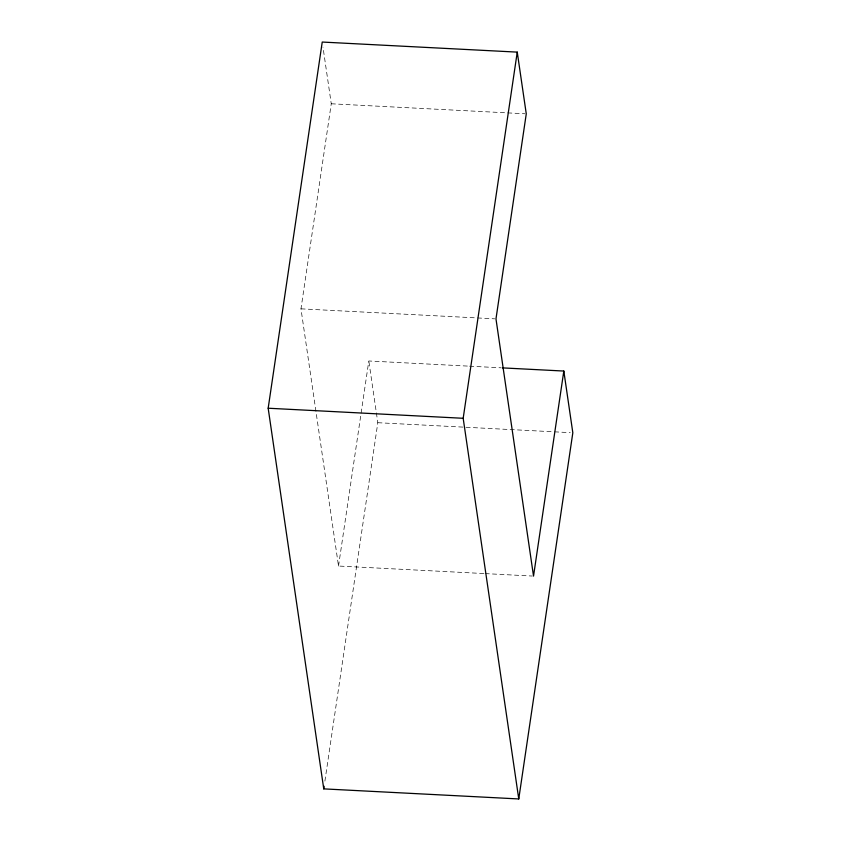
<?xml version="1.0" encoding="UTF-8"?>
<svg xmlns="http://www.w3.org/2000/svg" width="841" height="841" viewBox="0 0 841 841"><rect width="100%" height="100%" fill="white"/><g stroke="black" fill="none" stroke-linecap="round" stroke-linejoin="round"><path stroke-width="0.63" stroke-dasharray="4.21 3.15" d="M483.806 573.541L338.524 566.035L300.973 308.836L331.259 103.779L322.997 47.191M338.524 566.035L368.81 360.978L468.279 366.119M324.899 781.089L377.819 422.708L368.81 360.978M331.259 103.779L524.952 113.777M300.973 308.836L494.676 318.834M469.583 366.182L500.994 367.811M377.819 422.708L553.199 431.769M554.503 431.832L570.209 432.642M485.11 573.604L532.227 576.043"/><path stroke-width="1.26" d="M563.817 371.049L572.826 432.779L518.76 798.95L323.753 788.879L268.174 408.221L322.24 42.05L517.247 52.121L526.266 113.85L495.98 318.907L533.53 576.106L563.817 371.049L502.308 367.874M323.753 788.879L324.132 786.282M518.76 798.95L463.181 418.292L517.247 52.121M268.174 408.221L463.181 418.292"/></g></svg>
